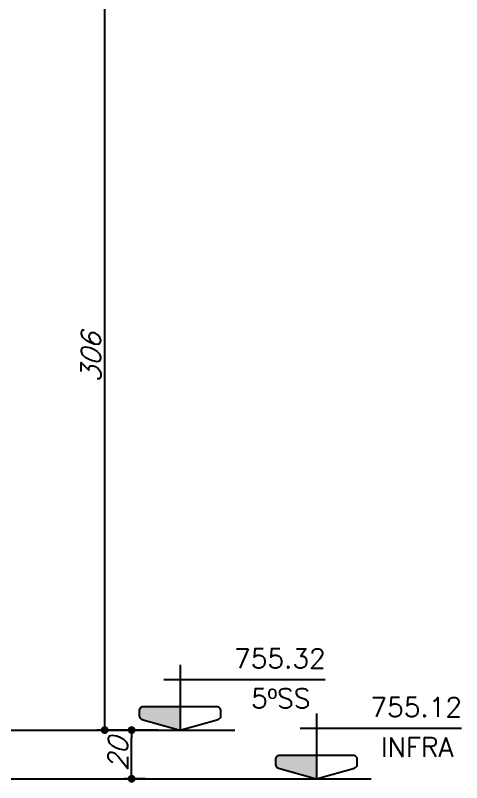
# Model space of a CAD drawing. Header units: millimetres. Extents: x 0 to 7795, y 0 to 4500.
# Drawn here: x 6511.9 to 6695.4, y 642.4 to 957.7 of the extents above; entities that cross this region are included whole.
import ezdxf
from ezdxf.enums import TextEntityAlignment as Align

# ---------------------------------------------------------------- set-up
doc = ezdxf.new("R2010")
doc.units = ezdxf.units.MM
doc.header["$LTSCALE"] = 50
for name, color, linetype in [('F-COTAS', 106, 'Continuous'), ('F-EIXOS-DET', 1, 'Continuous'), ('F-NÍVEL-VISTA', 2, 'Continuous'), ('F-TEXTO', 6, 'Continuous')]:
    doc.layers.add(name, color=color, linetype=linetype)
doc.styles.add('CP-TEXT-INCL', font='simplex.shx', dxfattribs={"oblique": 20})
doc.styles.add('MCP', font='simplex.shx')
doc.dimstyles.new('CP-COTAS-50', dxfattribs={"dimscale": 0.64, "dimtxt": 12.5, "dimasz": 5, "dimexe": 5, "dimexo": 5, "dimgap": 2.5, "dimtad": 1, "dimdec": 1, "dimdsep": 46, "dimtxsty": 'CP-TEXT-INCL', "dimblk1": 'DOT', "dimblk2": 'DOT', "dimsah": 1, "dimcen": 9, "dimclrd": 256, "dimclre": 256, "dimclrt": 256, "dimadec": 0, "dimazin": 0, "dimtfac": 1, "dimtdec": 1, "dimtmove": 2, "dimatfit": 3, "dimldrblk": 'DOT', "dimfxl": 5, "dimtolj": 1, "dimarcsym": 0})

# ---------------------------------------------------------------- blocks, each defined once
blk = doc.blocks.new('Nível - Vista')
at = {"layer": 'F-NÍVEL-VISTA'}
blk.add_hatch(color=71, dxfattribs=at).paths.add_polyline_path([(0, 0.2382), (-0.38, 0.2382, 0.414214), (-0.42, 0.1982), (-0.42, 0.148, 0.331206), (-0.3915, 0.1097), (-0.0115, 0.0017, 0.072993), (0, 0)])
at = {"layer": 'F-NÍVEL-VISTA', "color": 2}
for p, q in [((0, 0.67), (0, 0)), ((-0.168, 0.521), (1.4926, 0.521))]:
    blk.add_line(p, q, dxfattribs=at)
blk.add_lwpolyline([(-0.0115, 0.0017, 0.146769), (0.0115, 0.0017), (0.3915, 0.1097, 0.331206), (0.42, 0.148), (0.42, 0.1982, 0.414214), (0.38, 0.2382), (-0.38, 0.2382, 0.414214), (-0.42, 0.1982), (-0.42, 0.148, 0.331206), (-0.3915, 0.1097), (-0.0115, 0.0017, 0.146769), (0.0115, 0.0017)], format="xyb", dxfattribs=at)
at = {"layer": 'F-TEXTO', "color": 3, "style": 'MCP'}
for tag, p in [('NÍVEL', (1.0262, 0.6358)), ('NÍVEL_DETALHE', (1.0201, 0.1858))]:
    blk.add_attdef(tag, text='', height=0.2, dxfattribs=at).set_placement(p, align=Align.CENTER)
blk = doc.blocks.new('_DOT')
at = {"color": 0, "linetype": 'ByBlock'}
blk.add_line((-0.5, 0), (-1, 0), dxfattribs=at)
at = {"color": 0, "linetype": 'ByBlock', "const_width": 0.5}
blk.add_lwpolyline([(-0.25, 0, 1), (0.25, 0, 1)], format="xyb", close=True, dxfattribs=at)
blk = doc.blocks.new('*D145')
at = {"layer": 'DEFPOINTS', "color": 0, "transparency": 16777216}
for p in [(6548.66, 969.95), (6573.88, 969.95), (6573.88, 663.95)]:
    blk.add_point(p, dxfattribs=at)
at = {"layer": 'F-COTAS', "lineweight": -2, "transparency": 16777216}
for p, q in [((6570.68, 969.95), (6545.46, 969.95)), ((6548.66, 667.15), (6548.66, 966.75)), ((6570.68, 663.95), (6545.46, 663.95))]:
    blk.add_line(p, q, dxfattribs=at)
at = {"layer": 'F-COTAS', "lineweight": -2, "transparency": 16777216, "xscale": 3.2, "yscale": 3.2, "zscale": 3.2}
for p, rotation in [((6548.66, 969.95), 90), ((6548.66, 663.95), 270)]:
    blk.add_blockref('_DOT', p, dxfattribs=dict(at, rotation=rotation))
at = {"layer": 'F-COTAS', "transparency": 16777216, "insert": (6543.06, 816.95), "char_height": 8, "attachment_point": 5, "rotation": 90, "style": 'CP-TEXT-INCL'}
blk.add_mtext('\\A1;306', dxfattribs=at)
blk = doc.blocks.new('*D146')
at = {"layer": 'DEFPOINTS', "color": 0, "transparency": 16777216}
for p in [(6559.75, 663.95), (6568.67, 663.95), (6568.67, 643.95)]:
    blk.add_point(p, dxfattribs=at)
at = {"layer": 'F-COTAS', "lineweight": -2, "transparency": 16777216}
for p, q in [((6565.47, 663.95), (6556.55, 663.95)), ((6559.75, 647.15), (6559.75, 660.75)), ((6565.47, 643.95), (6556.55, 643.95))]:
    blk.add_line(p, q, dxfattribs=at)
at = {"layer": 'F-COTAS', "lineweight": -2, "transparency": 16777216, "xscale": 3.2, "yscale": 3.2, "zscale": 3.2}
for p, rotation in [((6559.75, 663.95), 90), ((6559.75, 643.95), 270)]:
    blk.add_blockref('_DOT', p, dxfattribs=dict(at, rotation=rotation))
at = {"layer": 'F-COTAS', "transparency": 16777216, "insert": (6554.15, 653.95), "char_height": 8, "attachment_point": 5, "rotation": 90, "style": 'CP-TEXT-INCL'}
blk.add_mtext('\\A1;20', dxfattribs=at)

msp = doc.modelspace()

# ---------------------------------------------------------------- linework, layer by layer
at = {"layer": 'F-EIXOS-DET', "color": 1, "ltscale": 5}
for points in [[(6510.25, 663.95), (6602.15, 663.95)], [(6510.25, 643.95), (6658.22, 643.95)]]:
    msp.add_lwpolyline(points, dxfattribs=at)

# ---------------------------------------------------------------- block references
at = {"layer": 'F-NÍVEL-VISTA', "linetype": 'Continuous', "xscale": 40, "yscale": 40, "zscale": 40}
for p, values in [((6579.65, 663.96), {'NÍVEL': '755.32'}), ((6635.72, 643.96), {'NÍVEL': '755.12'})]:
    msp.add_blockref('Nível - Vista', p, dxfattribs=at).add_auto_attribs(values)

# ---------------------------------------------------------------- texts
at = {"layer": 'F-TEXTO', "color": 3, "style": 'MCP'}
for s, p in [('5ºSS', (6621.04, 672.96)), ('INFRA', (6677.11, 652.96))]:
    msp.add_text(s, height=8, dxfattribs=at).set_placement(p, align=Align.CENTER)

# ---------------------------------------------------------------- dimensions: what is measured, and where the dimension line sits
at = {"layer": 'F-COTAS'}
for base, p1, p2, picture, middle in [((6548.66, 969.95), (6573.88, 663.95), (6573.88, 969.95), '*D145', (6543.06, 816.95)), ((6559.75, 663.95), (6568.67, 643.95), (6568.67, 663.95), '*D146', (6554.15, 653.95))]:
    dim = msp.add_linear_dim(base=base, p1=p1, p2=p2, angle=90, dimstyle='CP-COTAS-50', dxfattribs=at)
    dim.commit()
    dim.dimension.update_dxf_attribs({"geometry": picture, "text_midpoint": middle})

doc.saveas('drawing.dxf')
